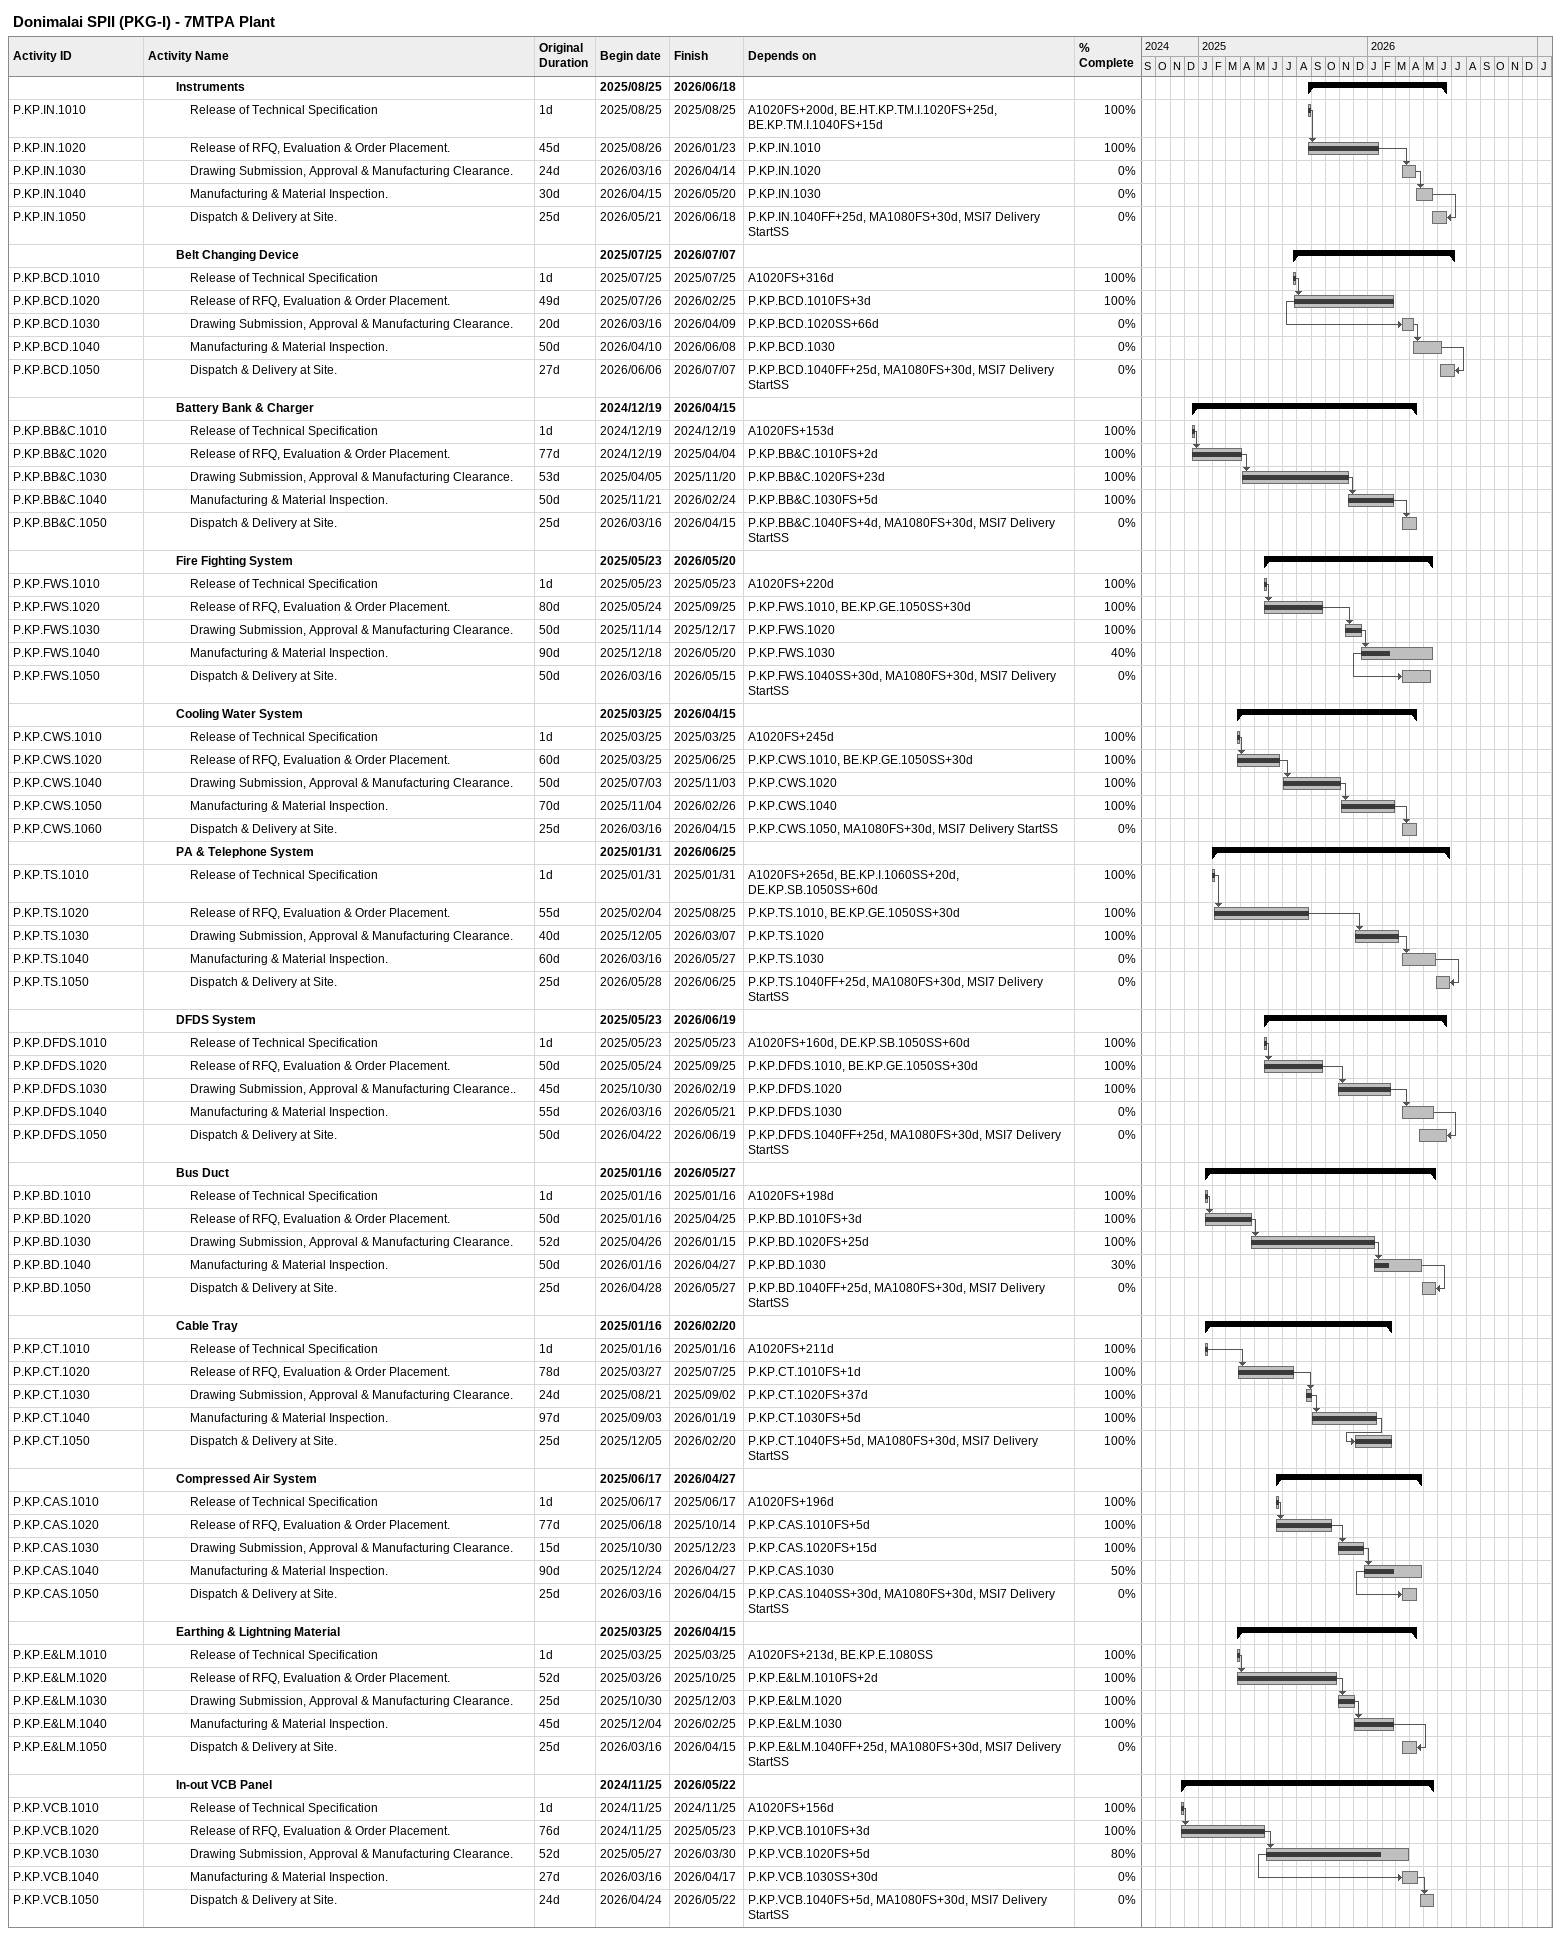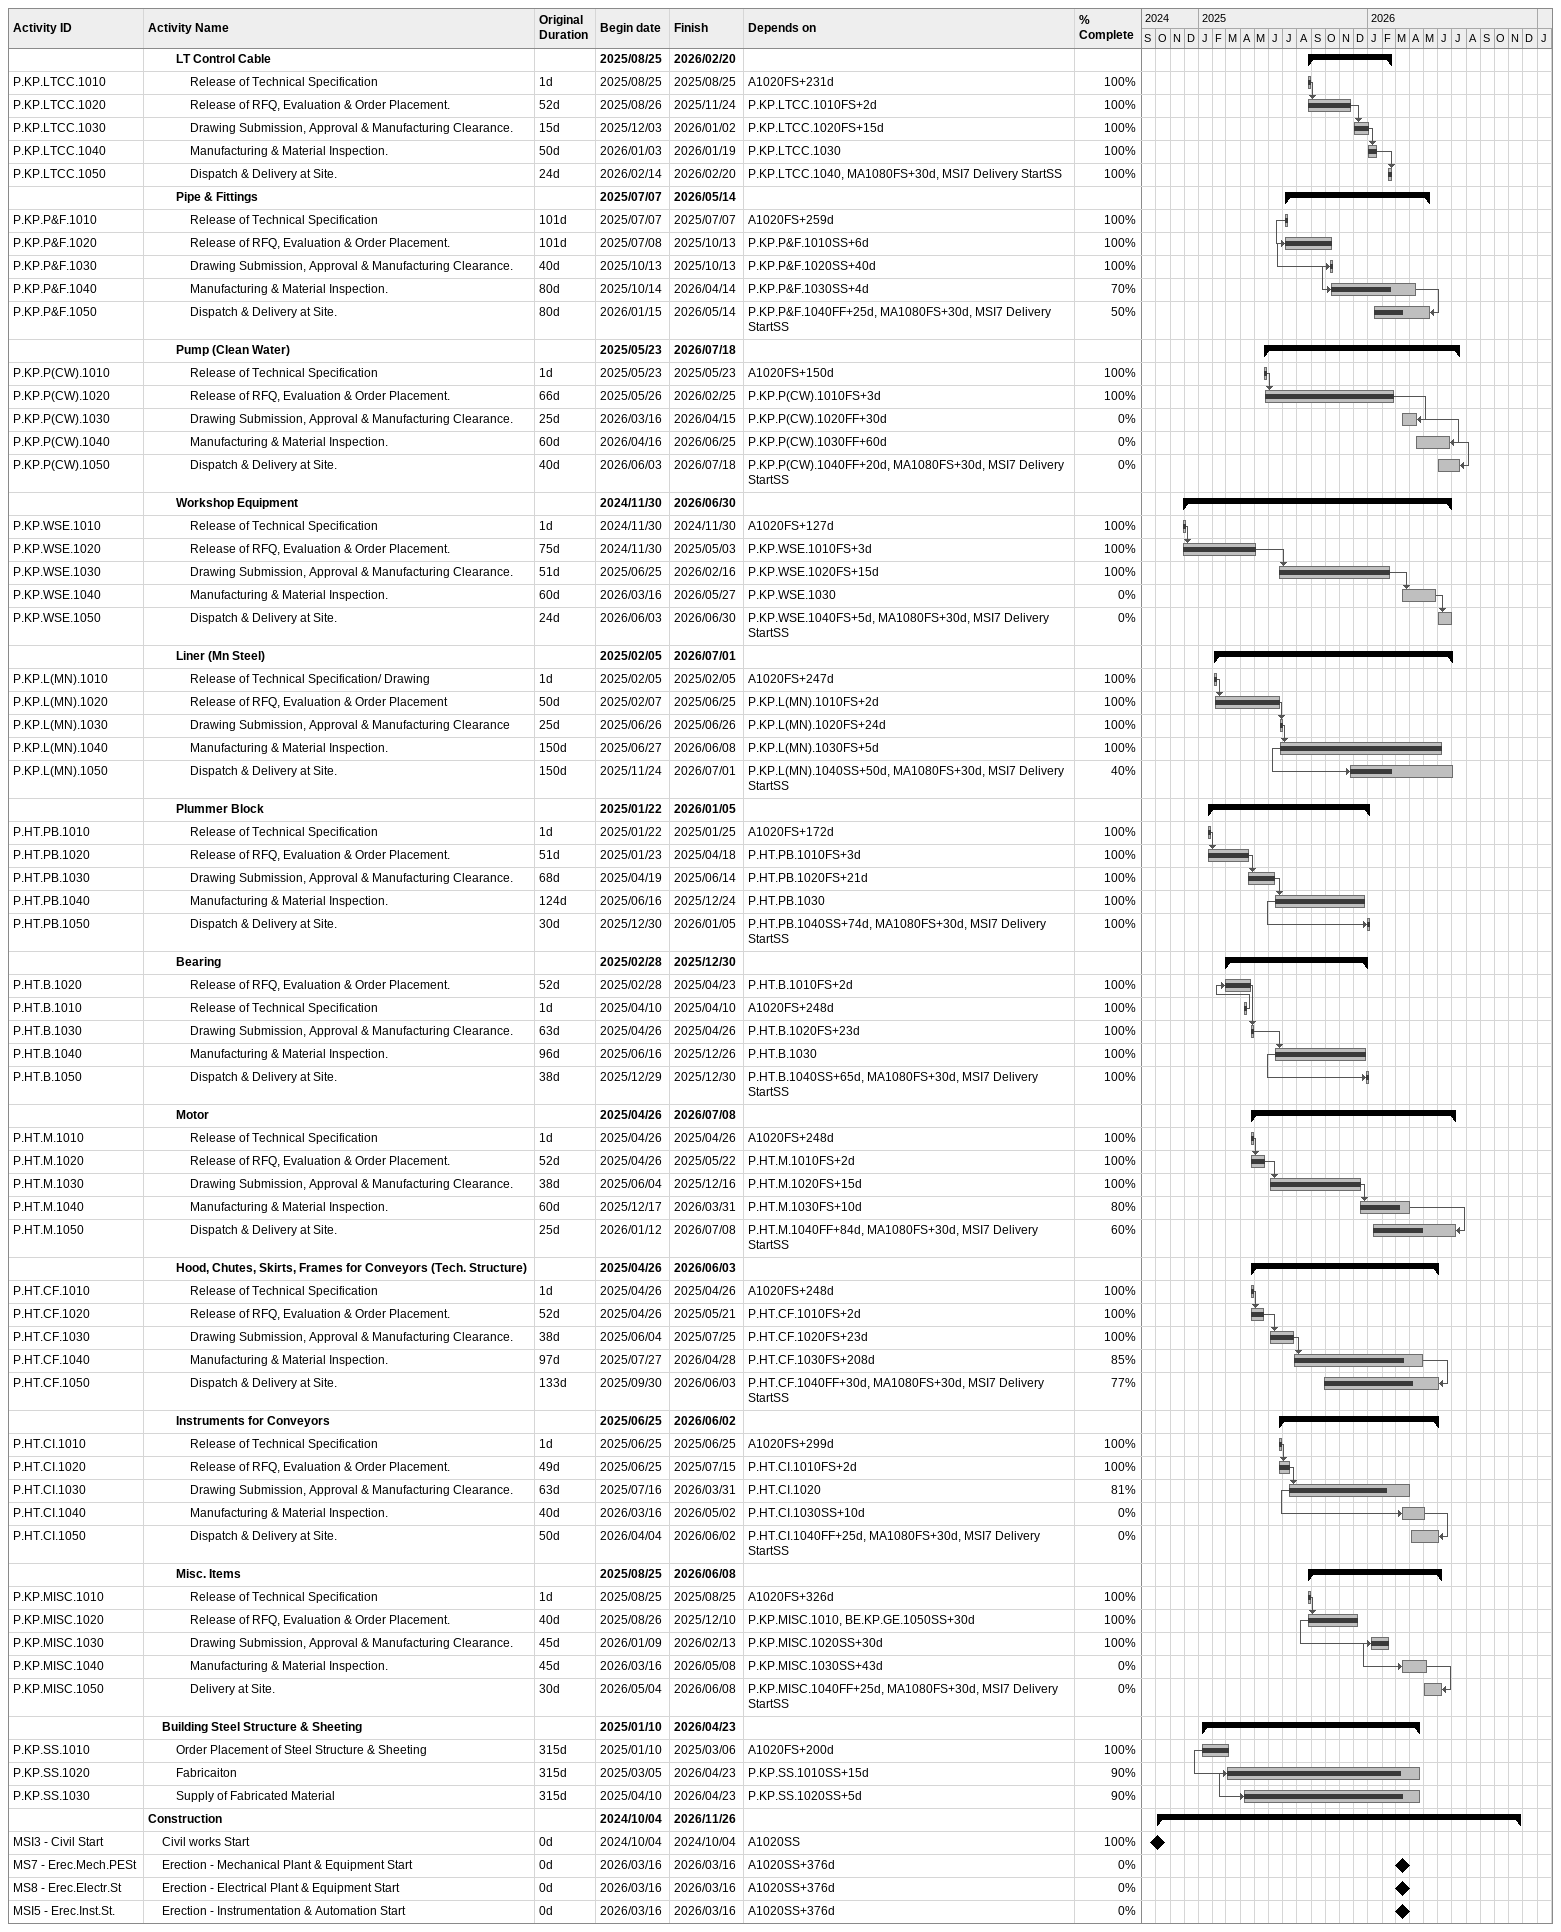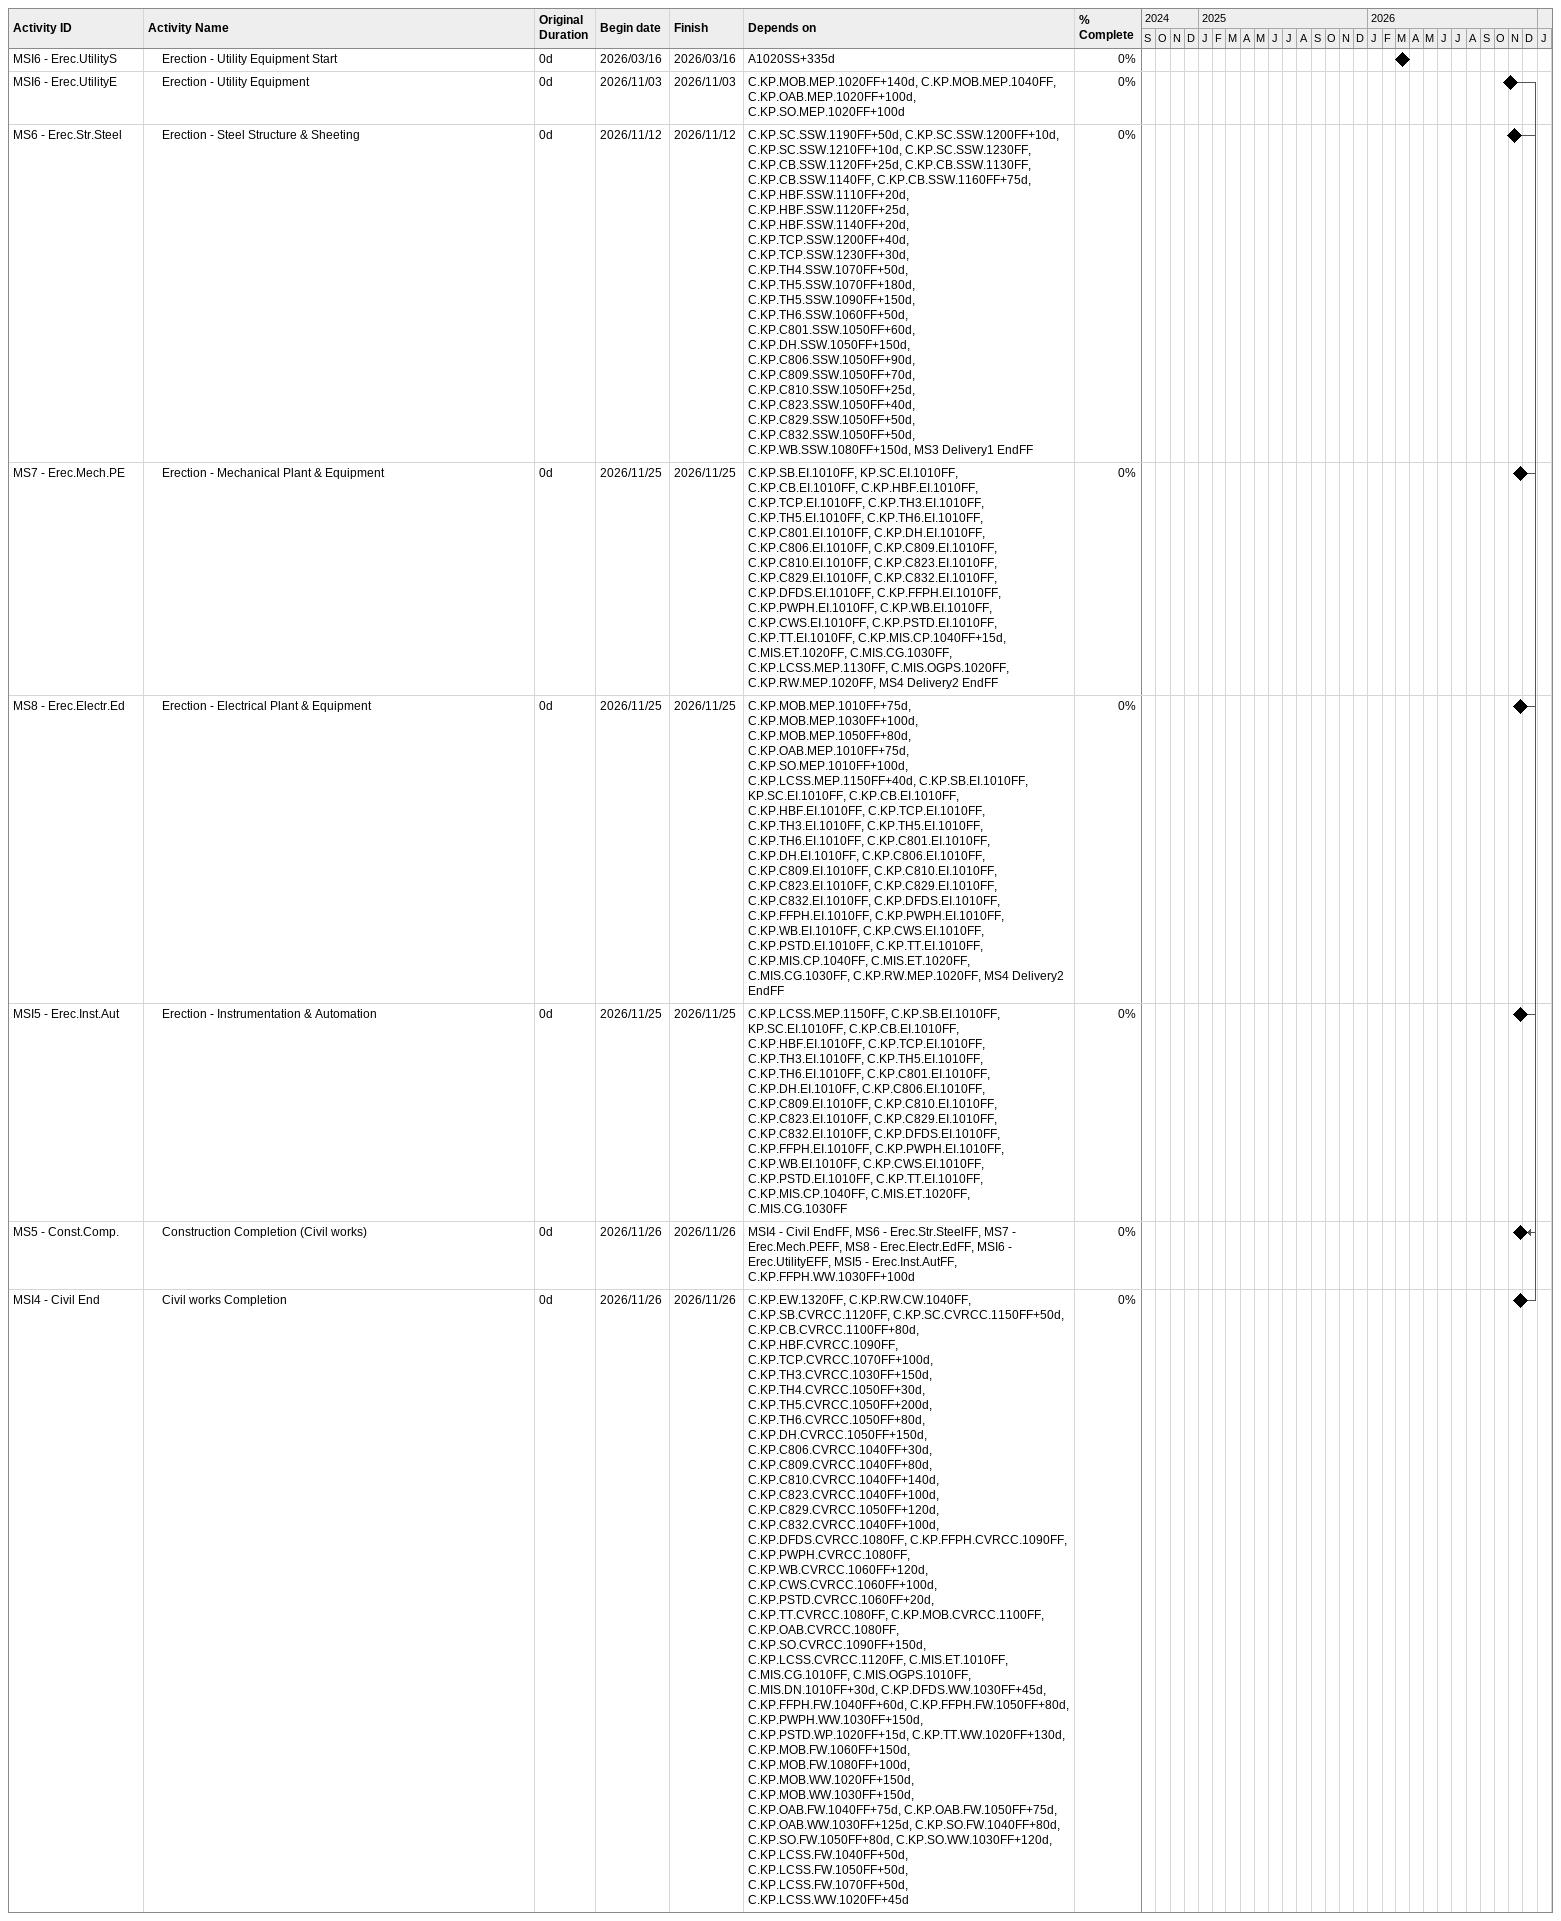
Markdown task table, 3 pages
Donimalai SPII (PKG-I) - 7MTPA Plant

| ID | Level | Task | Original duration | Start | Finish | Predecessors | % complete |
|---|---|---|---|---|---|---|---|
|  | 3 | **Instruments** |  | 2025-08-25 | 2026-06-18 |  |  |
| P.KP.IN.1010 | 4 | Release of Technical Specification | 1d | 2025-08-25 | 2025-08-25 | A1020FS+200d, BE.HT.KP.TM.I.1020FS+25d, BE.KP.TM.I.1040FS+15d | 100 |
| P.KP.IN.1020 | 4 | Release of RFQ, Evaluation & Order Placement. | 45d | 2025-08-26 | 2026-01-23 | P.KP.IN.1010 | 100 |
| P.KP.IN.1030 | 4 | Drawing Submission, Approval & Manufacturing Clearance. | 24d | 2026-03-16 | 2026-04-14 | P.KP.IN.1020 | 0 |
| P.KP.IN.1040 | 4 | Manufacturing & Material Inspection. | 30d | 2026-04-15 | 2026-05-20 | P.KP.IN.1030 | 0 |
| P.KP.IN.1050 | 4 | Dispatch & Delivery at Site. | 25d | 2026-05-21 | 2026-06-18 | P.KP.IN.1040FF+25d, MA1080FS+30d, MSI7 Delivery StartSS | 0 |
|  | 3 | **Belt Changing Device** |  | 2025-07-25 | 2026-07-07 |  |  |
| P.KP.BCD.1010 | 4 | Release of Technical Specification | 1d | 2025-07-25 | 2025-07-25 | A1020FS+316d | 100 |
| P.KP.BCD.1020 | 4 | Release of RFQ, Evaluation & Order Placement. | 49d | 2025-07-26 | 2026-02-25 | P.KP.BCD.1010FS+3d | 100 |
| P.KP.BCD.1030 | 4 | Drawing Submission, Approval & Manufacturing Clearance. | 20d | 2026-03-16 | 2026-04-09 | P.KP.BCD.1020SS+66d | 0 |
| P.KP.BCD.1040 | 4 | Manufacturing & Material Inspection. | 50d | 2026-04-10 | 2026-06-08 | P.KP.BCD.1030 | 0 |
| P.KP.BCD.1050 | 4 | Dispatch & Delivery at Site. | 27d | 2026-06-06 | 2026-07-07 | P.KP.BCD.1040FF+25d, MA1080FS+30d, MSI7 Delivery StartSS | 0 |
|  | 3 | **Battery Bank & Charger** |  | 2024-12-19 | 2026-04-15 |  |  |
| P.KP.BB&C.1010 | 4 | Release of Technical Specification | 1d | 2024-12-19 | 2024-12-19 | A1020FS+153d | 100 |
| P.KP.BB&C.1020 | 4 | Release of RFQ, Evaluation & Order Placement. | 77d | 2024-12-19 | 2025-04-04 | P.KP.BB&C.1010FS+2d | 100 |
| P.KP.BB&C.1030 | 4 | Drawing Submission, Approval & Manufacturing Clearance. | 53d | 2025-04-05 | 2025-11-20 | P.KP.BB&C.1020FS+23d | 100 |
| P.KP.BB&C.1040 | 4 | Manufacturing & Material Inspection. | 50d | 2025-11-21 | 2026-02-24 | P.KP.BB&C.1030FS+5d | 100 |
| P.KP.BB&C.1050 | 4 | Dispatch & Delivery at Site. | 25d | 2026-03-16 | 2026-04-15 | P.KP.BB&C.1040FS+4d, MA1080FS+30d, MSI7 Delivery StartSS | 0 |
|  | 3 | **Fire Fighting System** |  | 2025-05-23 | 2026-05-20 |  |  |
| P.KP.FWS.1010 | 4 | Release of Technical Specification | 1d | 2025-05-23 | 2025-05-23 | A1020FS+220d | 100 |
| P.KP.FWS.1020 | 4 | Release of RFQ, Evaluation & Order Placement. | 80d | 2025-05-24 | 2025-09-25 | P.KP.FWS.1010, BE.KP.GE.1050SS+30d | 100 |
| P.KP.FWS.1030 | 4 | Drawing Submission, Approval & Manufacturing Clearance. | 50d | 2025-11-14 | 2025-12-17 | P.KP.FWS.1020 | 100 |
| P.KP.FWS.1040 | 4 | Manufacturing & Material Inspection. | 90d | 2025-12-18 | 2026-05-20 | P.KP.FWS.1030 | 40 |
| P.KP.FWS.1050 | 4 | Dispatch & Delivery at Site. | 50d | 2026-03-16 | 2026-05-15 | P.KP.FWS.1040SS+30d, MA1080FS+30d, MSI7 Delivery StartSS | 0 |
|  | 3 | **Cooling Water System** |  | 2025-03-25 | 2026-04-15 |  |  |
| P.KP.CWS.1010 | 4 | Release of Technical Specification | 1d | 2025-03-25 | 2025-03-25 | A1020FS+245d | 100 |
| P.KP.CWS.1020 | 4 | Release of RFQ, Evaluation & Order Placement. | 60d | 2025-03-25 | 2025-06-25 | P.KP.CWS.1010, BE.KP.GE.1050SS+30d | 100 |
| P.KP.CWS.1040 | 4 | Drawing Submission, Approval & Manufacturing Clearance. | 50d | 2025-07-03 | 2025-11-03 | P.KP.CWS.1020 | 100 |
| P.KP.CWS.1050 | 4 | Manufacturing & Material Inspection. | 70d | 2025-11-04 | 2026-02-26 | P.KP.CWS.1040 | 100 |
| P.KP.CWS.1060 | 4 | Dispatch & Delivery at Site. | 25d | 2026-03-16 | 2026-04-15 | P.KP.CWS.1050, MA1080FS+30d, MSI7 Delivery StartSS | 0 |
|  | 3 | **PA & Telephone System** |  | 2025-01-31 | 2026-06-25 |  |  |
| P.KP.TS.1010 | 4 | Release of Technical Specification | 1d | 2025-01-31 | 2025-01-31 | A1020FS+265d, BE.KP.I.1060SS+20d, DE.KP.SB.1050SS+60d | 100 |
| P.KP.TS.1020 | 4 | Release of RFQ, Evaluation & Order Placement. | 55d | 2025-02-04 | 2025-08-25 | P.KP.TS.1010, BE.KP.GE.1050SS+30d | 100 |
| P.KP.TS.1030 | 4 | Drawing Submission, Approval & Manufacturing Clearance. | 40d | 2025-12-05 | 2026-03-07 | P.KP.TS.1020 | 100 |
| P.KP.TS.1040 | 4 | Manufacturing & Material Inspection. | 60d | 2026-03-16 | 2026-05-27 | P.KP.TS.1030 | 0 |
| P.KP.TS.1050 | 4 | Dispatch & Delivery at Site. | 25d | 2026-05-28 | 2026-06-25 | P.KP.TS.1040FF+25d, MA1080FS+30d, MSI7 Delivery StartSS | 0 |
|  | 3 | **DFDS System** |  | 2025-05-23 | 2026-06-19 |  |  |
| P.KP.DFDS.1010 | 4 | Release of Technical Specification | 1d | 2025-05-23 | 2025-05-23 | A1020FS+160d, DE.KP.SB.1050SS+60d | 100 |
| P.KP.DFDS.1020 | 4 | Release of RFQ, Evaluation & Order Placement. | 50d | 2025-05-24 | 2025-09-25 | P.KP.DFDS.1010, BE.KP.GE.1050SS+30d | 100 |
| P.KP.DFDS.1030 | 4 | Drawing Submission, Approval & Manufacturing Clearance.. | 45d | 2025-10-30 | 2026-02-19 | P.KP.DFDS.1020 | 100 |
| P.KP.DFDS.1040 | 4 | Manufacturing & Material Inspection. | 55d | 2026-03-16 | 2026-05-21 | P.KP.DFDS.1030 | 0 |
| P.KP.DFDS.1050 | 4 | Dispatch & Delivery at Site. | 50d | 2026-04-22 | 2026-06-19 | P.KP.DFDS.1040FF+25d, MA1080FS+30d, MSI7 Delivery StartSS | 0 |
|  | 3 | **Bus Duct** |  | 2025-01-16 | 2026-05-27 |  |  |
| P.KP.BD.1010 | 4 | Release of Technical Specification | 1d | 2025-01-16 | 2025-01-16 | A1020FS+198d | 100 |
| P.KP.BD.1020 | 4 | Release of RFQ, Evaluation & Order Placement. | 50d | 2025-01-16 | 2025-04-25 | P.KP.BD.1010FS+3d | 100 |
| P.KP.BD.1030 | 4 | Drawing Submission, Approval & Manufacturing Clearance. | 52d | 2025-04-26 | 2026-01-15 | P.KP.BD.1020FS+25d | 100 |
| P.KP.BD.1040 | 4 | Manufacturing & Material Inspection. | 50d | 2026-01-16 | 2026-04-27 | P.KP.BD.1030 | 30 |
| P.KP.BD.1050 | 4 | Dispatch & Delivery at Site. | 25d | 2026-04-28 | 2026-05-27 | P.KP.BD.1040FF+25d, MA1080FS+30d, MSI7 Delivery StartSS | 0 |
|  | 3 | **Cable Tray** |  | 2025-01-16 | 2026-02-20 |  |  |
| P.KP.CT.1010 | 4 | Release of Technical Specification | 1d | 2025-01-16 | 2025-01-16 | A1020FS+211d | 100 |
| P.KP.CT.1020 | 4 | Release of RFQ, Evaluation & Order Placement. | 78d | 2025-03-27 | 2025-07-25 | P.KP.CT.1010FS+1d | 100 |
| P.KP.CT.1030 | 4 | Drawing Submission, Approval & Manufacturing Clearance. | 24d | 2025-08-21 | 2025-09-02 | P.KP.CT.1020FS+37d | 100 |
| P.KP.CT.1040 | 4 | Manufacturing & Material Inspection. | 97d | 2025-09-03 | 2026-01-19 | P.KP.CT.1030FS+5d | 100 |
| P.KP.CT.1050 | 4 | Dispatch & Delivery at Site. | 25d | 2025-12-05 | 2026-02-20 | P.KP.CT.1040FS+5d, MA1080FS+30d, MSI7 Delivery StartSS | 100 |
|  | 3 | **Compressed Air System** |  | 2025-06-17 | 2026-04-27 |  |  |
| P.KP.CAS.1010 | 4 | Release of Technical Specification | 1d | 2025-06-17 | 2025-06-17 | A1020FS+196d | 100 |
| P.KP.CAS.1020 | 4 | Release of RFQ, Evaluation & Order Placement. | 77d | 2025-06-18 | 2025-10-14 | P.KP.CAS.1010FS+5d | 100 |
| P.KP.CAS.1030 | 4 | Drawing Submission, Approval & Manufacturing Clearance. | 15d | 2025-10-30 | 2025-12-23 | P.KP.CAS.1020FS+15d | 100 |
| P.KP.CAS.1040 | 4 | Manufacturing & Material Inspection. | 90d | 2025-12-24 | 2026-04-27 | P.KP.CAS.1030 | 50 |
| P.KP.CAS.1050 | 4 | Dispatch & Delivery at Site. | 25d | 2026-03-16 | 2026-04-15 | P.KP.CAS.1040SS+30d, MA1080FS+30d, MSI7 Delivery StartSS | 0 |
|  | 3 | **Earthing & Lightning Material** |  | 2025-03-25 | 2026-04-15 |  |  |
| P.KP.E&LM.1010 | 4 | Release of Technical Specification | 1d | 2025-03-25 | 2025-03-25 | A1020FS+213d, BE.KP.E.1080SS | 100 |
| P.KP.E&LM.1020 | 4 | Release of RFQ, Evaluation & Order Placement. | 52d | 2025-03-26 | 2025-10-25 | P.KP.E&LM.1010FS+2d | 100 |
| P.KP.E&LM.1030 | 4 | Drawing Submission, Approval & Manufacturing Clearance. | 25d | 2025-10-30 | 2025-12-03 | P.KP.E&LM.1020 | 100 |
| P.KP.E&LM.1040 | 4 | Manufacturing & Material Inspection. | 45d | 2025-12-04 | 2026-02-25 | P.KP.E&LM.1030 | 100 |
| P.KP.E&LM.1050 | 4 | Dispatch & Delivery at Site. | 25d | 2026-03-16 | 2026-04-15 | P.KP.E&LM.1040FF+25d, MA1080FS+30d, MSI7 Delivery StartSS | 0 |
|  | 3 | **In-out VCB Panel** |  | 2024-11-25 | 2026-05-22 |  |  |
| P.KP.VCB.1010 | 4 | Release of Technical Specification | 1d | 2024-11-25 | 2024-11-25 | A1020FS+156d | 100 |
| P.KP.VCB.1020 | 4 | Release of RFQ, Evaluation & Order Placement. | 76d | 2024-11-25 | 2025-05-23 | P.KP.VCB.1010FS+3d | 100 |
| P.KP.VCB.1030 | 4 | Drawing Submission, Approval & Manufacturing Clearance. | 52d | 2025-05-27 | 2026-03-30 | P.KP.VCB.1020FS+5d | 80 |
| P.KP.VCB.1040 | 4 | Manufacturing & Material Inspection. | 27d | 2026-03-16 | 2026-04-17 | P.KP.VCB.1030SS+30d | 0 |
| P.KP.VCB.1050 | 4 | Dispatch & Delivery at Site. | 24d | 2026-04-24 | 2026-05-22 | P.KP.VCB.1040FS+5d, MA1080FS+30d, MSI7 Delivery StartSS | 0 |
|  | 3 | **LT Control Cable** |  | 2025-08-25 | 2026-02-20 |  |  |
| P.KP.LTCC.1010 | 4 | Release of Technical Specification | 1d | 2025-08-25 | 2025-08-25 | A1020FS+231d | 100 |
| P.KP.LTCC.1020 | 4 | Release of RFQ, Evaluation & Order Placement. | 52d | 2025-08-26 | 2025-11-24 | P.KP.LTCC.1010FS+2d | 100 |
| P.KP.LTCC.1030 | 4 | Drawing Submission, Approval & Manufacturing Clearance. | 15d | 2025-12-03 | 2026-01-02 | P.KP.LTCC.1020FS+15d | 100 |
| P.KP.LTCC.1040 | 4 | Manufacturing & Material Inspection. | 50d | 2026-01-03 | 2026-01-19 | P.KP.LTCC.1030 | 100 |
| P.KP.LTCC.1050 | 4 | Dispatch & Delivery at Site. | 24d | 2026-02-14 | 2026-02-20 | P.KP.LTCC.1040, MA1080FS+30d, MSI7 Delivery StartSS | 100 |
|  | 3 | **Pipe & Fittings** |  | 2025-07-07 | 2026-05-14 |  |  |
| P.KP.P&F.1010 | 4 | Release of Technical Specification | 101d | 2025-07-07 | 2025-07-07 | A1020FS+259d | 100 |
| P.KP.P&F.1020 | 4 | Release of RFQ, Evaluation & Order Placement. | 101d | 2025-07-08 | 2025-10-13 | P.KP.P&F.1010SS+6d | 100 |
| P.KP.P&F.1030 | 4 | Drawing Submission, Approval & Manufacturing Clearance. | 40d | 2025-10-13 | 2025-10-13 | P.KP.P&F.1020SS+40d | 100 |
| P.KP.P&F.1040 | 4 | Manufacturing & Material Inspection. | 80d | 2025-10-14 | 2026-04-14 | P.KP.P&F.1030SS+4d | 70 |
| P.KP.P&F.1050 | 4 | Dispatch & Delivery at Site. | 80d | 2026-01-15 | 2026-05-14 | P.KP.P&F.1040FF+25d, MA1080FS+30d, MSI7 Delivery StartSS | 50 |
|  | 3 | **Pump (Clean Water)** |  | 2025-05-23 | 2026-07-18 |  |  |
| P.KP.P(CW).1010 | 4 | Release of Technical Specification | 1d | 2025-05-23 | 2025-05-23 | A1020FS+150d | 100 |
| P.KP.P(CW).1020 | 4 | Release of RFQ, Evaluation & Order Placement. | 66d | 2025-05-26 | 2026-02-25 | P.KP.P(CW).1010FS+3d | 100 |
| P.KP.P(CW).1030 | 4 | Drawing Submission, Approval & Manufacturing Clearance. | 25d | 2026-03-16 | 2026-04-15 | P.KP.P(CW).1020FF+30d | 0 |
| P.KP.P(CW).1040 | 4 | Manufacturing & Material Inspection. | 60d | 2026-04-16 | 2026-06-25 | P.KP.P(CW).1030FF+60d | 0 |
| P.KP.P(CW).1050 | 4 | Dispatch & Delivery at Site. | 40d | 2026-06-03 | 2026-07-18 | P.KP.P(CW).1040FF+20d, MA1080FS+30d, MSI7 Delivery StartSS | 0 |
|  | 3 | **Workshop Equipment** |  | 2024-11-30 | 2026-06-30 |  |  |
| P.KP.WSE.1010 | 4 | Release of Technical Specification | 1d | 2024-11-30 | 2024-11-30 | A1020FS+127d | 100 |
| P.KP.WSE.1020 | 4 | Release of RFQ, Evaluation & Order Placement. | 75d | 2024-11-30 | 2025-05-03 | P.KP.WSE.1010FS+3d | 100 |
| P.KP.WSE.1030 | 4 | Drawing Submission, Approval & Manufacturing Clearance. | 51d | 2025-06-25 | 2026-02-16 | P.KP.WSE.1020FS+15d | 100 |
| P.KP.WSE.1040 | 4 | Manufacturing & Material Inspection. | 60d | 2026-03-16 | 2026-05-27 | P.KP.WSE.1030 | 0 |
| P.KP.WSE.1050 | 4 | Dispatch & Delivery at Site. | 24d | 2026-06-03 | 2026-06-30 | P.KP.WSE.1040FS+5d, MA1080FS+30d, MSI7 Delivery StartSS | 0 |
|  | 3 | **Liner (Mn Steel)** |  | 2025-02-05 | 2026-07-01 |  |  |
| P.KP.L(MN).1010 | 4 | Release of Technical Specification/ Drawing | 1d | 2025-02-05 | 2025-02-05 | A1020FS+247d | 100 |
| P.KP.L(MN).1020 | 4 | Release of RFQ, Evaluation & Order Placement | 50d | 2025-02-07 | 2025-06-25 | P.KP.L(MN).1010FS+2d | 100 |
| P.KP.L(MN).1030 | 4 | Drawing Submission, Approval & Manufacturing Clearance | 25d | 2025-06-26 | 2025-06-26 | P.KP.L(MN).1020FS+24d | 100 |
| P.KP.L(MN).1040 | 4 | Manufacturing & Material Inspection. | 150d | 2025-06-27 | 2026-06-08 | P.KP.L(MN).1030FS+5d | 100 |
| P.KP.L(MN).1050 | 4 | Dispatch & Delivery at Site. | 150d | 2025-11-24 | 2026-07-01 | P.KP.L(MN).1040SS+50d, MA1080FS+30d, MSI7 Delivery StartSS | 40 |
|  | 3 | **Plummer Block** |  | 2025-01-22 | 2026-01-05 |  |  |
| P.HT.PB.1010 | 4 | Release of Technical Specification | 1d | 2025-01-22 | 2025-01-25 | A1020FS+172d | 100 |
| P.HT.PB.1020 | 4 | Release of RFQ, Evaluation & Order Placement. | 51d | 2025-01-23 | 2025-04-18 | P.HT.PB.1010FS+3d | 100 |
| P.HT.PB.1030 | 4 | Drawing Submission, Approval & Manufacturing Clearance. | 68d | 2025-04-19 | 2025-06-14 | P.HT.PB.1020FS+21d | 100 |
| P.HT.PB.1040 | 4 | Manufacturing & Material Inspection. | 124d | 2025-06-16 | 2025-12-24 | P.HT.PB.1030 | 100 |
| P.HT.PB.1050 | 4 | Dispatch & Delivery at Site. | 30d | 2025-12-30 | 2026-01-05 | P.HT.PB.1040SS+74d, MA1080FS+30d, MSI7 Delivery StartSS | 100 |
|  | 3 | **Bearing** |  | 2025-02-28 | 2025-12-30 |  |  |
| P.HT.B.1020 | 4 | Release of RFQ, Evaluation & Order Placement. | 52d | 2025-02-28 | 2025-04-23 | P.HT.B.1010FS+2d | 100 |
| P.HT.B.1010 | 4 | Release of Technical Specification | 1d | 2025-04-10 | 2025-04-10 | A1020FS+248d | 100 |
| P.HT.B.1030 | 4 | Drawing Submission, Approval & Manufacturing Clearance. | 63d | 2025-04-26 | 2025-04-26 | P.HT.B.1020FS+23d | 100 |
| P.HT.B.1040 | 4 | Manufacturing & Material Inspection. | 96d | 2025-06-16 | 2025-12-26 | P.HT.B.1030 | 100 |
| P.HT.B.1050 | 4 | Dispatch & Delivery at Site. | 38d | 2025-12-29 | 2025-12-30 | P.HT.B.1040SS+65d, MA1080FS+30d, MSI7 Delivery StartSS | 100 |
|  | 3 | **Motor** |  | 2025-04-26 | 2026-07-08 |  |  |
| P.HT.M.1010 | 4 | Release of Technical Specification | 1d | 2025-04-26 | 2025-04-26 | A1020FS+248d | 100 |
| P.HT.M.1020 | 4 | Release of RFQ, Evaluation & Order Placement. | 52d | 2025-04-26 | 2025-05-22 | P.HT.M.1010FS+2d | 100 |
| P.HT.M.1030 | 4 | Drawing Submission, Approval & Manufacturing Clearance. | 38d | 2025-06-04 | 2025-12-16 | P.HT.M.1020FS+15d | 100 |
| P.HT.M.1040 | 4 | Manufacturing & Material Inspection. | 60d | 2025-12-17 | 2026-03-31 | P.HT.M.1030FS+10d | 80 |
| P.HT.M.1050 | 4 | Dispatch & Delivery at Site. | 25d | 2026-01-12 | 2026-07-08 | P.HT.M.1040FF+84d, MA1080FS+30d, MSI7 Delivery StartSS | 60 |
|  | 3 | **Hood, Chutes, Skirts, Frames for Conveyors (Tech. Structure)** |  | 2025-04-26 | 2026-06-03 |  |  |
| P.HT.CF.1010 | 4 | Release of Technical Specification | 1d | 2025-04-26 | 2025-04-26 | A1020FS+248d | 100 |
| P.HT.CF.1020 | 4 | Release of RFQ, Evaluation & Order Placement. | 52d | 2025-04-26 | 2025-05-21 | P.HT.CF.1010FS+2d | 100 |
| P.HT.CF.1030 | 4 | Drawing Submission, Approval & Manufacturing Clearance. | 38d | 2025-06-04 | 2025-07-25 | P.HT.CF.1020FS+23d | 100 |
| P.HT.CF.1040 | 4 | Manufacturing & Material Inspection. | 97d | 2025-07-27 | 2026-04-28 | P.HT.CF.1030FS+208d | 85 |
| P.HT.CF.1050 | 4 | Dispatch & Delivery at Site. | 133d | 2025-09-30 | 2026-06-03 | P.HT.CF.1040FF+30d, MA1080FS+30d, MSI7 Delivery StartSS | 77 |
|  | 3 | **Instruments for Conveyors** |  | 2025-06-25 | 2026-06-02 |  |  |
| P.HT.CI.1010 | 4 | Release of Technical Specification | 1d | 2025-06-25 | 2025-06-25 | A1020FS+299d | 100 |
| P.HT.CI.1020 | 4 | Release of RFQ, Evaluation & Order Placement. | 49d | 2025-06-25 | 2025-07-15 | P.HT.CI.1010FS+2d | 100 |
| P.HT.CI.1030 | 4 | Drawing Submission, Approval & Manufacturing Clearance. | 63d | 2025-07-16 | 2026-03-31 | P.HT.CI.1020 | 81 |
| P.HT.CI.1040 | 4 | Manufacturing & Material Inspection. | 40d | 2026-03-16 | 2026-05-02 | P.HT.CI.1030SS+10d | 0 |
| P.HT.CI.1050 | 4 | Dispatch & Delivery at Site. | 50d | 2026-04-04 | 2026-06-02 | P.HT.CI.1040FF+25d, MA1080FS+30d, MSI7 Delivery StartSS | 0 |
|  | 3 | **Misc. Items** |  | 2025-08-25 | 2026-06-08 |  |  |
| P.KP.MISC.1010 | 4 | Release of Technical Specification | 1d | 2025-08-25 | 2025-08-25 | A1020FS+326d | 100 |
| P.KP.MISC.1020 | 4 | Release of RFQ, Evaluation & Order Placement. | 40d | 2025-08-26 | 2025-12-10 | P.KP.MISC.1010, BE.KP.GE.1050SS+30d | 100 |
| P.KP.MISC.1030 | 4 | Drawing Submission, Approval & Manufacturing Clearance. | 45d | 2026-01-09 | 2026-02-13 | P.KP.MISC.1020SS+30d | 100 |
| P.KP.MISC.1040 | 4 | Manufacturing & Material Inspection. | 45d | 2026-03-16 | 2026-05-08 | P.KP.MISC.1030SS+43d | 0 |
| P.KP.MISC.1050 | 4 | Delivery at Site. | 30d | 2026-05-04 | 2026-06-08 | P.KP.MISC.1040FF+25d, MA1080FS+30d, MSI7 Delivery StartSS | 0 |
|  | 2 | **Building Steel Structure & Sheeting** |  | 2025-01-10 | 2026-04-23 |  |  |
| P.KP.SS.1010 | 3 | Order Placement of Steel Structure & Sheeting | 315d | 2025-01-10 | 2025-03-06 | A1020FS+200d | 100 |
| P.KP.SS.1020 | 3 | Fabricaiton | 315d | 2025-03-05 | 2026-04-23 | P.KP.SS.1010SS+15d | 90 |
| P.KP.SS.1030 | 3 | Supply of Fabricated Material | 315d | 2025-04-10 | 2026-04-23 | P.KP.SS.1020SS+5d | 90 |
|  | 1 | **Construction** |  | 2024-10-04 | 2026-11-26 |  |  |
| MSI3 - Civil Start | 2 | Civil works Start | 0d | 2024-10-04 | 2024-10-04 | A1020SS | 100 |
| MS7 - Erec.Mech.PESt | 2 | Erection - Mechanical Plant & Equipment Start | 0d | 2026-03-16 | 2026-03-16 | A1020SS+376d | 0 |
| MS8 - Erec.Electr.St | 2 | Erection - Electrical Plant & Equipment Start | 0d | 2026-03-16 | 2026-03-16 | A1020SS+376d | 0 |
| MSI5 - Erec.Inst.St. | 2 | Erection - Instrumentation & Automation Start | 0d | 2026-03-16 | 2026-03-16 | A1020SS+376d | 0 |
| MSI6 - Erec.UtilityS | 2 | Erection - Utility Equipment Start | 0d | 2026-03-16 | 2026-03-16 | A1020SS+335d | 0 |
| MSI6 - Erec.UtilityE | 2 | Erection - Utility Equipment | 0d | 2026-11-03 | 2026-11-03 | C.KP.MOB.MEP.1020FF+140d, C.KP.MOB.MEP.1040FF, C.KP.OAB.MEP.1020FF+100d, C.KP.SO.MEP.1020FF+100d | 0 |
| MS6 - Erec.Str.Steel | 2 | Erection - Steel Structure & Sheeting | 0d | 2026-11-12 | 2026-11-12 | C.KP.SC.SSW.1190FF+50d, C.KP.SC.SSW.1200FF+10d, C.KP.SC.SSW.1210FF+10d, C.KP.SC.SSW.1230FF, C.KP.CB.SSW.1120FF+25d, C.KP.CB.SSW.1130FF, C.KP.CB.SSW.1140FF, C.KP.CB.SSW.1160FF+75d, C.KP.HBF.SSW.1110FF+20d, C.KP.HBF.SSW.1120FF+25d, C.KP.HBF.SSW.1140FF+20d, C.KP.TCP.SSW.1200FF+40d, C.KP.TCP.SSW.1230FF+30d, C.KP.TH4.SSW.1070FF+50d, C.KP.TH5.SSW.1070FF+180d, C.KP.TH5.SSW.1090FF+150d, C.KP.TH6.SSW.1060FF+50d, C.KP.C801.SSW.1050FF+60d, C.KP.DH.SSW.1050FF+150d, C.KP.C806.SSW.1050FF+90d, C.KP.C809.SSW.1050FF+70d, C.KP.C810.SSW.1050FF+25d, C.KP.C823.SSW.1050FF+40d, C.KP.C829.SSW.1050FF+50d, C.KP.C832.SSW.1050FF+50d, C.KP.WB.SSW.1080FF+150d, MS3 Delivery1 EndFF | 0 |
| MS7 - Erec.Mech.PE | 2 | Erection - Mechanical Plant & Equipment | 0d | 2026-11-25 | 2026-11-25 | C.KP.SB.EI.1010FF, KP.SC.EI.1010FF, C.KP.CB.EI.1010FF, C.KP.HBF.EI.1010FF, C.KP.TCP.EI.1010FF, C.KP.TH3.EI.1010FF, C.KP.TH5.EI.1010FF, C.KP.TH6.EI.1010FF, C.KP.C801.EI.1010FF, C.KP.DH.EI.1010FF, C.KP.C806.EI.1010FF, C.KP.C809.EI.1010FF, C.KP.C810.EI.1010FF, C.KP.C823.EI.1010FF, C.KP.C829.EI.1010FF, C.KP.C832.EI.1010FF, C.KP.DFDS.EI.1010FF, C.KP.FFPH.EI.1010FF, C.KP.PWPH.EI.1010FF, C.KP.WB.EI.1010FF, C.KP.CWS.EI.1010FF, C.KP.PSTD.EI.1010FF, C.KP.TT.EI.1010FF, C.KP.MIS.CP.1040FF+15d, C.MIS.ET.1020FF, C.MIS.CG.1030FF, C.KP.LCSS.MEP.1130FF, C.MIS.OGPS.1020FF, C.KP.RW.MEP.1020FF, MS4 Delivery2 EndFF | 0 |
| MS8 - Erec.Electr.Ed | 2 | Erection - Electrical Plant & Equipment | 0d | 2026-11-25 | 2026-11-25 | C.KP.MOB.MEP.1010FF+75d, C.KP.MOB.MEP.1030FF+100d, C.KP.MOB.MEP.1050FF+80d, C.KP.OAB.MEP.1010FF+75d, C.KP.SO.MEP.1010FF+100d, C.KP.LCSS.MEP.1150FF+40d, C.KP.SB.EI.1010FF, KP.SC.EI.1010FF, C.KP.CB.EI.1010FF, C.KP.HBF.EI.1010FF, C.KP.TCP.EI.1010FF, C.KP.TH3.EI.1010FF, C.KP.TH5.EI.1010FF, C.KP.TH6.EI.1010FF, C.KP.C801.EI.1010FF, C.KP.DH.EI.1010FF, C.KP.C806.EI.1010FF, C.KP.C809.EI.1010FF, C.KP.C810.EI.1010FF, C.KP.C823.EI.1010FF, C.KP.C829.EI.1010FF, C.KP.C832.EI.1010FF, C.KP.DFDS.EI.1010FF, C.KP.FFPH.EI.1010FF, C.KP.PWPH.EI.1010FF, C.KP.WB.EI.1010FF, C.KP.CWS.EI.1010FF, C.KP.PSTD.EI.1010FF, C.KP.TT.EI.1010FF, C.KP.MIS.CP.1040FF, C.MIS.ET.1020FF, C.MIS.CG.1030FF, C.KP.RW.MEP.1020FF, MS4 Delivery2 EndFF | 0 |
| MSI5 - Erec.Inst.Aut | 2 | Erection - Instrumentation & Automation | 0d | 2026-11-25 | 2026-11-25 | C.KP.LCSS.MEP.1150FF, C.KP.SB.EI.1010FF, KP.SC.EI.1010FF, C.KP.CB.EI.1010FF, C.KP.HBF.EI.1010FF, C.KP.TCP.EI.1010FF, C.KP.TH3.EI.1010FF, C.KP.TH5.EI.1010FF, C.KP.TH6.EI.1010FF, C.KP.C801.EI.1010FF, C.KP.DH.EI.1010FF, C.KP.C806.EI.1010FF, C.KP.C809.EI.1010FF, C.KP.C810.EI.1010FF, C.KP.C823.EI.1010FF, C.KP.C829.EI.1010FF, C.KP.C832.EI.1010FF, C.KP.DFDS.EI.1010FF, C.KP.FFPH.EI.1010FF, C.KP.PWPH.EI.1010FF, C.KP.WB.EI.1010FF, C.KP.CWS.EI.1010FF, C.KP.PSTD.EI.1010FF, C.KP.TT.EI.1010FF, C.KP.MIS.CP.1040FF, C.MIS.ET.1020FF, C.MIS.CG.1030FF | 0 |
| MS5 - Const.Comp. | 2 | Construction Completion (Civil works) | 0d | 2026-11-26 | 2026-11-26 | MSI4 - Civil EndFF, MS6 - Erec.Str.SteelFF, MS7 - Erec.Mech.PEFF, MS8 - Erec.Electr.EdFF, MSI6 - Erec.UtilityEFF, MSI5 - Erec.Inst.AutFF, C.KP.FFPH.WW.1030FF+100d | 0 |
| MSI4 - Civil End | 2 | Civil works Completion | 0d | 2026-11-26 | 2026-11-26 | C.KP.EW.1320FF, C.KP.RW.CW.1040FF, C.KP.SB.CVRCC.1120FF, C.KP.SC.CVRCC.1150FF+50d, C.KP.CB.CVRCC.1100FF+80d, C.KP.HBF.CVRCC.1090FF, C.KP.TCP.CVRCC.1070FF+100d, C.KP.TH3.CVRCC.1030FF+150d, C.KP.TH4.CVRCC.1050FF+30d, C.KP.TH5.CVRCC.1050FF+200d, C.KP.TH6.CVRCC.1050FF+80d, C.KP.DH.CVRCC.1050FF+150d, C.KP.C806.CVRCC.1040FF+30d, C.KP.C809.CVRCC.1040FF+80d, C.KP.C810.CVRCC.1040FF+140d, C.KP.C823.CVRCC.1040FF+100d, C.KP.C829.CVRCC.1050FF+120d, C.KP.C832.CVRCC.1040FF+100d, C.KP.DFDS.CVRCC.1080FF, C.KP.FFPH.CVRCC.1090FF, C.KP.PWPH.CVRCC.1080FF, C.KP.WB.CVRCC.1060FF+120d, C.KP.CWS.CVRCC.1060FF+100d, C.KP.PSTD.CVRCC.1060FF+20d, C.KP.TT.CVRCC.1080FF, C.KP.MOB.CVRCC.1100FF, C.KP.OAB.CVRCC.1080FF, C.KP.SO.CVRCC.1090FF+150d, C.KP.LCSS.CVRCC.1120FF, C.MIS.ET.1010FF, C.MIS.CG.1010FF, C.MIS.OGPS.1010FF, C.MIS.DN.1010FF+30d, C.KP.DFDS.WW.1030FF+45d, C.KP.FFPH.FW.1040FF+60d, C.KP.FFPH.FW.1050FF+80d, C.KP.PWPH.WW.1030FF+150d, C.KP.PSTD.WP.1020FF+15d, C.KP.TT.WW.1020FF+130d, C.KP.MOB.FW.1060FF+150d, C.KP.MOB.FW.1080FF+100d, C.KP.MOB.WW.1020FF+150d, C.KP.MOB.WW.1030FF+150d, C.KP.OAB.FW.1040FF+75d, C.KP.OAB.FW.1050FF+75d, C.KP.OAB.WW.1030FF+125d, C.KP.SO.FW.1040FF+80d, C.KP.SO.FW.1050FF+80d, C.KP.SO.WW.1030FF+120d, C.KP.LCSS.FW.1040FF+50d, C.KP.LCSS.FW.1050FF+50d, C.KP.LCSS.FW.1070FF+50d, C.KP.LCSS.WW.1020FF+45d | 0 |
